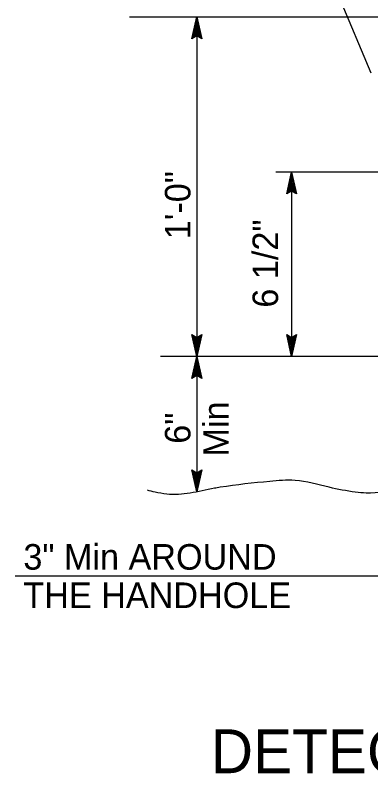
# Model space of a CAD drawing. Extents: x -894 to 866, y -472 to 714.
# Drawn here: x -176.7 to -79.3, y 84 to 291.7 of the extents above; entities that cross this region are included whole.
import ezdxf

# ---------------------------------------------------------------- set-up
doc = ezdxf.new("R2010")
doc.units = 0
doc.layers.add('es_DETAIL', color=7, linetype='Continuous')
doc.layers.add('es_DETAIL-anno', color=7, linetype='Continuous')

msp = doc.modelspace()

# ---------------------------------------------------------------- linework, layer by layer
at = {"layer": 'es_DETAIL'}
msp.add_line((-145.43, 291.23), (132.25, 291.23), dxfattribs=at)
msp.add_spline([(-70.78, 162.23), (-80.59, 160.85), (-83.52, 161.12), (-90.71, 162.45), (-100.03, 164.32), (-106.95, 164.05), (-120.53, 162.45), (-122.13, 162.18), (-128.79, 160.85), (-135.18, 160.58), (-138.37, 161.12), (-140.5, 161.65)], degree=3, dxfattribs=at)
at = {"layer": 'es_DETAIL-anno'}
for p, q in [((-90.84, 303.46), (-79.27, 275.85)), ((-128.28, 285.23), (-126.94, 291.23)), ((-126.94, 291.23), (-126.94, 291.23)), ((-126.94, 291.23), (-125.61, 285.23)), ((-126.94, 291.23), (-126.94, 198.23)), ((-127.93, 285.45), (-126.94, 289.85)), ((-126.94, 289.84), (-125.97, 285.46)), ((-127.57, 285.68), (-126.94, 288.47)), ((-127.22, 285.86), (-126.95, 287.08)), ((-126.95, 287.08), (-126.68, 285.88)), ((-126.94, 288.47), (-126.32, 285.64)), ((-126.94, 286.03), (-128.28, 285.23)), ((-128.28, 285.23), (-128.28, 285.23)), ((-125.61, 285.23), (-126.94, 286.03)), ((-125.61, 285.23), (-125.61, 285.23)), ((33.31, 248.72), (-105.34, 248.72)), ((-102.31, 242.72), (-100.97, 248.72)), ((-101.95, 242.94), (-100.97, 247.34)), ((-100.97, 248.72), (-100.97, 248.72)), ((-100.97, 248.72), (-99.64, 242.72)), ((-100.97, 248.72), (-100.97, 198.23)), ((-100.96, 247.33), (-100, 242.95)), ((-101.59, 243.17), (-100.97, 245.96)), ((-100.97, 245.96), (-100.34, 243.13)), ((-100.97, 243.52), (-102.31, 242.72)), ((-101.24, 243.35), (-100.97, 244.58)), ((-100.97, 244.58), (-100.7, 243.37)), ((-99.64, 242.72), (-100.97, 243.52)), ((-102.31, 242.72), (-102.31, 242.72)), ((-99.64, 242.72), (-99.64, 242.72)), ((-126.94, 198.23), (-128.27, 204.23)), ((-128.27, 204.23), (-128.27, 204.23)), ((-128.27, 204.23), (-126.94, 203.43)), ((-126.95, 199.62), (-127.91, 203.99)), ((-126.94, 200.99), (-127.57, 203.82)), ((-126.94, 202.37), (-127.21, 203.58)), ((-126.94, 203.43), (-125.6, 204.23)), ((-125.6, 204.23), (-126.94, 198.23)), ((-125.96, 204.01), (-126.94, 199.61)), ((-126.32, 203.78), (-126.94, 200.99)), ((-126.66, 203.6), (-126.94, 202.37)), ((-125.6, 204.23), (-125.6, 204.23)), ((-100.97, 198.23), (-102.3, 204.23)), ((-102.3, 204.23), (-102.3, 204.23)), ((-102.3, 204.23), (-100.97, 203.43)), ((-100.97, 199.62), (-101.94, 203.99)), ((-100.96, 200.99), (-101.59, 203.82)), ((-100.96, 202.37), (-101.23, 203.58)), ((-100.97, 203.43), (-99.63, 204.23)), ((-99.63, 204.23), (-100.97, 198.23)), ((-99.98, 204.01), (-100.97, 199.61)), ((-100.34, 203.78), (-100.96, 200.99)), ((-100.69, 203.6), (-100.96, 202.37)), ((-99.63, 204.23), (-99.63, 204.23)), ((-52.51, 198.23), (-136.9, 198.23)), ((-128.28, 192.23), (-126.94, 198.23)), ((-126.94, 198.23), (-126.94, 198.23)), ((-126.94, 198.23), (-126.94, 198.23)), ((-126.94, 198.23), (-125.61, 192.23)), ((-126.94, 198.23), (-126.94, 161.21)), ((-100.97, 198.23), (-100.97, 198.23)), ((-127.93, 192.45), (-126.94, 196.85)), ((-127.57, 192.68), (-126.94, 195.47)), ((-126.94, 196.84), (-125.97, 192.46)), ((-126.94, 195.47), (-126.32, 192.64)), ((-127.22, 192.86), (-126.95, 194.08)), ((-126.95, 194.08), (-126.68, 192.88)), ((-126.94, 193.03), (-128.28, 192.23)), ((-128.28, 192.23), (-128.28, 192.23)), ((-125.61, 192.23), (-126.94, 193.03)), ((-125.61, 192.23), (-125.61, 192.23)), ((-126.94, 161.21), (-128.27, 167.21)), ((-128.27, 167.21), (-128.27, 167.21)), ((-128.27, 167.21), (-126.94, 166.41)), ((-126.95, 162.6), (-127.91, 166.97)), ((-126.94, 163.97), (-127.57, 166.8)), ((-126.94, 165.35), (-127.21, 166.56)), ((-126.94, 166.41), (-125.6, 167.21)), ((-125.6, 167.21), (-126.94, 161.21)), ((-125.96, 166.99), (-126.94, 162.59)), ((-126.32, 166.76), (-126.94, 163.97)), ((-126.66, 166.58), (-126.94, 165.35)), ((-125.6, 167.21), (-125.6, 167.21)), ((-126.94, 161.21), (-126.94, 161.21)), ((-176.71, 138.26), (-71.05, 138.26))]:
    msp.add_line(p, q, dxfattribs=at)
for points in [[(-89.69, 248.72), (-105.34, 248.72)], [(-82.69, 248.72), (-86.69, 248.72)], [(-59.69, 248.72), (-79.69, 248.72)]]:
    msp.add_lwpolyline(points, dxfattribs=at)

# ---------------------------------------------------------------- texts
for s, p in [('1\'-0"', (-128.69, 230.35)), ('6 1/2"', (-104.68, 211.61)), ('Min', (-118.19, 170.85)), ('6"', (-128.69, 174.36))]:
    msp.add_text(s, height=7, rotation=90, dxfattribs=at).set_placement(p)
for s, height, p in [('3" Min AROUND', 7, (-174.46, 139.9)), ('THE HANDHOLE', 7, (-174.46, 129.4)), ('DETECTOR HANDHOLE DETAIL', 12, (-123.13, 84.2))]:
    msp.add_text(s, height=height, dxfattribs=at).set_placement(p)

doc.saveas('drawing.dxf')
